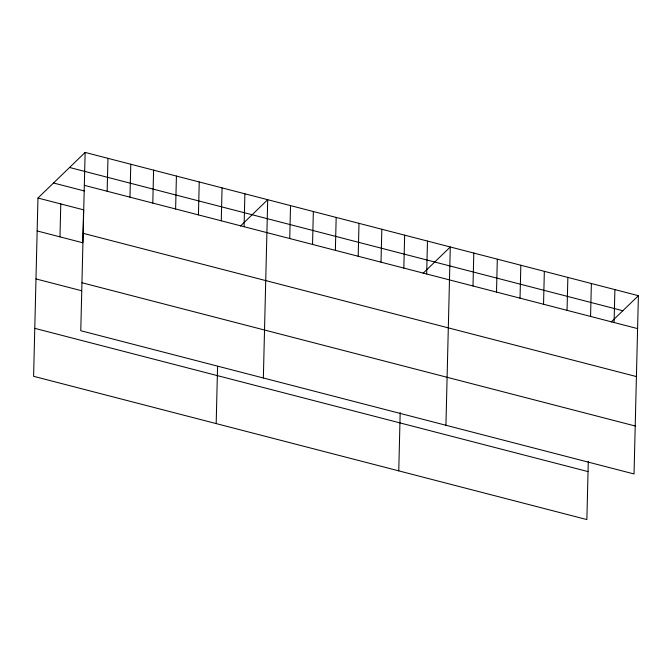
<?xml version="1.0" encoding="UTF-8"?>
<svg xmlns="http://www.w3.org/2000/svg" width="672" height="672" viewBox="0 0 672 672"><rect width="100%" height="100%" fill="white"/><g stroke="black" fill="none" stroke-linecap="round" stroke-linejoin="round"><path stroke-width="1.01" d="M85.134 152.426L80.774 330.716L634.04 473.97L638.4 295.688L85.134 152.426L37.96 198.03L33.6 376.312L586.866 519.574L588.294 461.303M59.976 236.855L60.782 203.944M107.15 191.26L107.957 158.34M129.973 197.165L130.78 164.245M152.796 203.078L153.602 170.159M175.619 208.984L176.417 176.064M198.442 214.897L199.24 181.978M216.182 423.587L217.577 366.349M221.264 220.802L222.062 187.883M244.087 226.716L244.885 193.796M263.357 377.983L267.708 199.702L240.475 226.027M289.724 238.535L290.531 205.615M312.547 244.44L313.354 211.52M335.37 250.354L336.176 217.434M358.193 256.259L358.999 223.339M381.016 262.172L381.822 229.253M398.756 470.862L400.184 412.6M403.838 268.078L404.645 235.158M426.661 273.991L427.468 241.072M445.931 425.258L450.29 246.977L423.058 273.302M472.996 285.986L473.802 253.067M496.516 292.076L497.314 259.157M520.027 298.166L520.834 265.247M543.539 304.248L544.345 271.337M567.05 310.338L567.857 277.418M590.57 316.428L591.368 283.508M614.082 322.518L614.888 289.598M611.167 322.014L638.4 295.688M69.56 167.479L622.835 310.733M84.328 185.346L637.594 328.608M53.525 182.986L84.286 190.949M37.96 198.03L83.605 209.849L82.799 242.768L37.153 230.95M83.152 233.318L636.426 376.572M81.95 282.744L635.216 425.998M35.977 278.922L81.623 290.741M34.776 328.339L588.042 471.601"/></g></svg>
